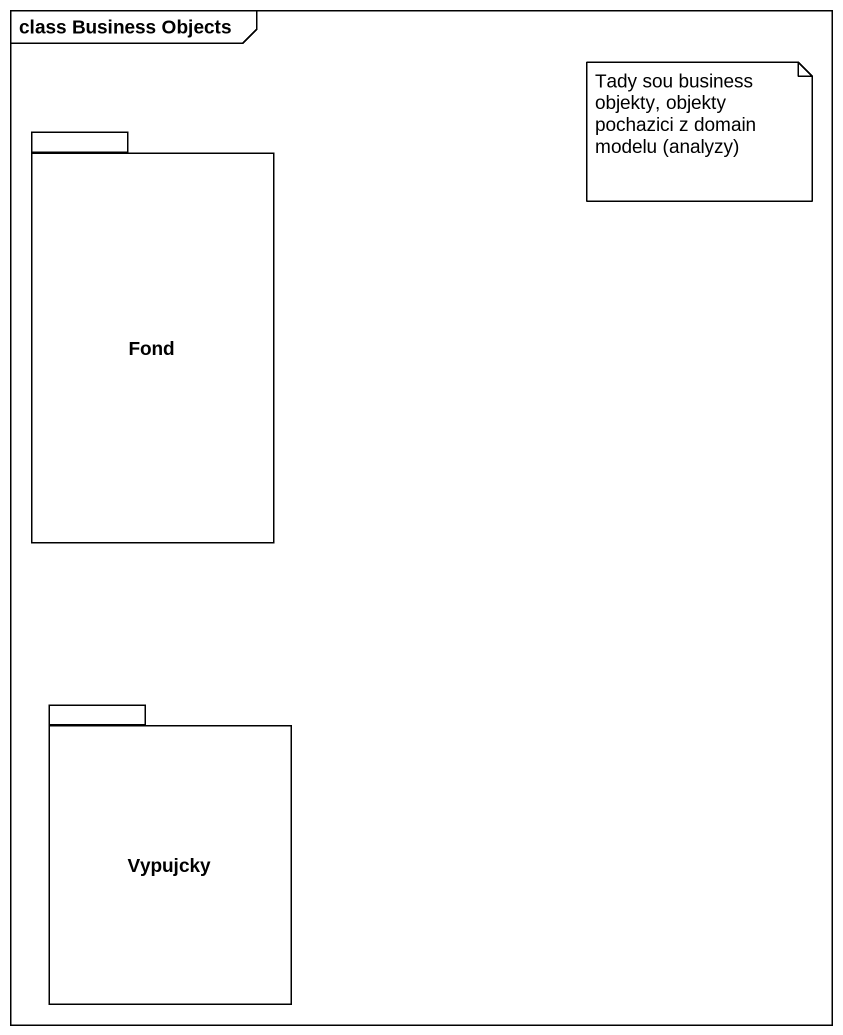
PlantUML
@startuml
mainframe class Business Objects
package Fond {
}
package Vypujcky {
}
note as N1
  Tady sou business objekty, objekty pochazici z domain modelu (analyzy)
end note
@enduml
